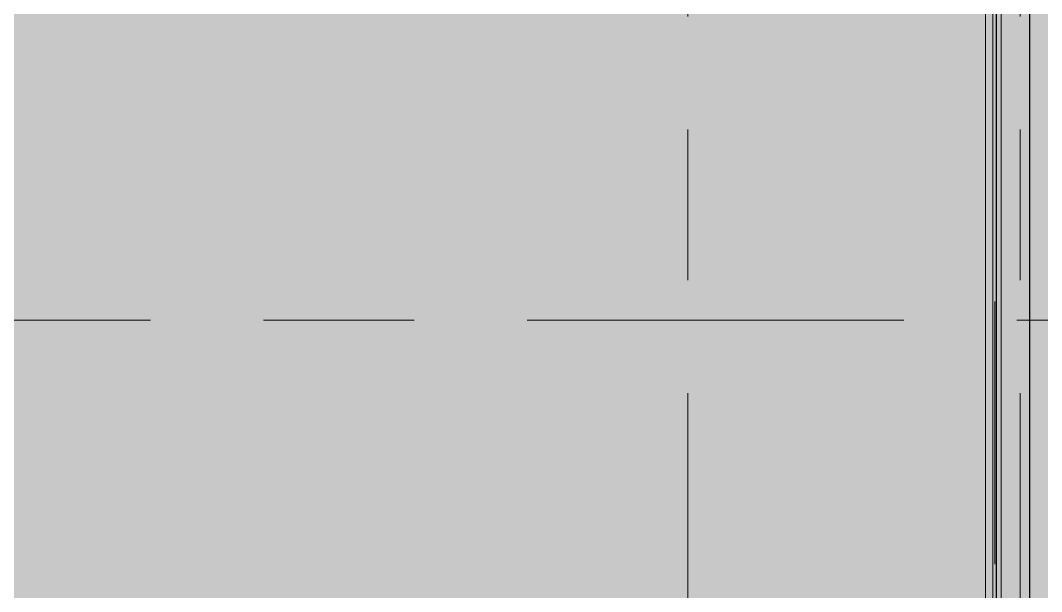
# Model space of a CAD drawing. Header units: millimetres. Extents: x 81671 to 282875, y -8553 to 29000.
# Drawn here: x 102997 to 107301, y 2455 to 4864 of the extents above; entities that cross this region are included whole.
import ezdxf

# ---------------------------------------------------------------- set-up
doc = ezdxf.new("R2010")
doc.units = ezdxf.units.MM
doc.linetypes.add('Осевая', pattern=[3175, 635, -476.25, 1587.5, -476.25])
for name, color, linetype, lineweight in [('A-FLOR-PATT', 7, 'Continuous', 9), ('A-GENM', 7, 'Continuous', 9), ('I-WALL', 7, 'Continuous', 9), ('Оси-2', 7, 'Осевая', 9)]:
    doc.layers.add(name, color=color, linetype=linetype, lineweight=lineweight)
for name, color, linetype, lineweight, true_color in [('A-GENM-3', 5, 'Continuous', 9, 0x0000ff), ('A-WALL-1', 9, 'Continuous', 9, 0x808080), ('A-WALL-FNSH-1', 9, 'Continuous', 9, 0x808080), ('I-WALL-2', 9, 'Continuous', 9, 0x808080)]:
    doc.layers.add(name, color=color, linetype=linetype, lineweight=lineweight, true_color=true_color)

# ---------------------------------------------------------------- blocks, each defined once
blk = doc.blocks.new('Рисунок_горы - Рисунок_горы-31934381-План отделки полов с раскладкой материалов 1 этажа в осях 23_1-33')
at = {"layer": 'A-GENM'}
for p, q in [((107109, 4374.4), (107109, 4384)), ((107109, 4308.3), (107109, 4334.6)), ((107109, 4258.7), (107109, 4082.8)), ((107109, 3402.6), (107109, 3715.1)), ((107109, 3715.1), (107109, 3402.6)), ((107109, 3400.4), (107109, 3402.6)), ((107109, 3402.6), (107109, 3400.4)), ((107109, 3083.5), (107109, 3062)), ((107109, 3062), (107109, 3083.5)), ((107109, 2867.9), (107109, 2510.3))]:
    blk.add_line(p, q, dxfattribs=at)
for points in [[(107109, 4801.5), (107109, 4837.3), (107109, 4769), (107109, 4683.1)], [(107109, 4745.8), (107109, 4834.9), (107109, 4778.8), (107109, 4694)], [(107109, 4662.1), (107109, 4677.7), (107109, 4709.2), (107109, 4745.8)], [(107109, 4610.3), (107109, 4692.4), (107109, 4646), (107109, 4564.5)], [(107109, 4560.8), (107109, 4651.4), (107109, 4604.2), (107109, 4519)], [(107109, 4531.2), (107109, 4546.3), (107109, 4577.2), (107109, 4610.3)], [(107109, 4480.9), (107109, 4572.6), (107109, 4516.7), (107109, 4440.6)], [(107109, 4481.4), (107109, 4495.6), (107109, 4523.9), (107109, 4560.8)], [(107109, 4524), (107109, 4524.4), (107109, 4524.8), (107109, 4525.2)], [(107109, 4407.1), (107109, 4421.2), (107109, 4448.2), (107109, 4480.9)], [(107109, 4423.1), (107109, 4418.5), (107109, 4333), (107109, 4267.6)], [(107109, 4411.7), (107109, 4398.1), (107109, 4349), (107109, 4292)], [(107109, 4388.7), (107109, 4383.5), (107109, 4378.7), (107109, 4374.4)], [(107109, 4317.2), (107109, 4357.9), (107109, 4365.3), (107109, 4387.8)], [(107109, 4352.9), (107109, 4342.3), (107109, 4301.5), (107109, 4243.4)], [(107109, 4330.1), (107109, 4333.9), (107109, 4326.6), (107109, 4344.4)], [(107109, 4284.3), (107109, 4313.8), (107109, 4319.7), (107109, 4338.1)], [(107109, 4330.9), (107109, 4330.7), (107109, 4330.5), (107109, 4330.1)], [(107109, 4284.9), (107109, 4299.2), (107109, 4315.7), (107109, 4330.1)], [(107109, 4206.3), (107109, 4223.5), (107109, 4265.2), (107109, 4317.2)], [(107109, 4185.5), (107109, 4201.4), (107109, 4243.1), (107109, 4284.3)], [(107109, 4185.1), (107109, 4203.6), (107109, 4225.6), (107109, 4254)], [(107109, 4109.1), (107109, 4188.9), (107109, 4152.7), (107109, 4076.1)], [(107109, 4180), (107109, 4180.5), (107109, 4181.1), (107109, 4181.9)], [(107109, 4045.2), (107109, 4057.1), (107109, 4079.3), (107109, 4109.1)], [(107109, 4079.1), (107109, 4063.9), (107109, 4046.4), (107109, 4024.9)], [(107109, 3775), (107109, 3972.8), (107109, 3938.6), (107109, 4024.9)], [(107109, 3797.3), (107109, 3797.5), (107109, 3797.7), (107109, 3797.9)], [(107109, 3774.5), (107109, 3778), (107109, 3781.3), (107109, 3783.9)], [(107109, 3400.4), (107109, 3399.3), (107109, 3107.3), (107109, 3083.5)], [(107109, 3190.2), (107109, 3238.9), (107109, 3287.7), (107109, 3341.9)], [(107109, 2744.1), (107109, 2736.6), (107109, 2730.3), (107109, 2725.9)], [(107109, 2655.3), (107109, 2678.9), (107109, 2704.8), (107109, 2725.9)], [(107109, 2655.3), (107109, 2650.1), (107109, 2645.1), (107109, 2640.3)], [(107109, 2525.4), (107109, 2507.2), (107109, 2429.8), (107109, 2406.1)]]:
    blk.add_open_spline(points, degree=3, dxfattribs=at)
for points, knots in [([(107109, 4694), (107109, 4694), (107109, 4677.5), (107109, 4666.3), (107109, 4659.6)], [0.3333333, 0.3333333, 0.3333333, 0.3333333, 0.3333333, 0.4633667, 0.4633667, 0.4633667, 0.4633667]), ([(107109, 4683.1), (107109, 4683.1), (107109, 4651.7), (107109, 4631.9), (107109, 4621.7)], [0.3333333, 0.3333333, 0.3333333, 0.3333333, 0.3333333, 0.4958723, 0.4958723, 0.4958723, 0.4958723]), ([(107109, 4564.5), (107109, 4564.5), (107109, 4548.6), (107109, 4532), (107109, 4524.9)], [0.25, 0.25, 0.25, 0.25, 0.25, 0.4046033, 0.4046033, 0.4046033, 0.4046033]), ([(107109, 4519), (107109, 4519), (107109, 4500), (107109, 4487.2), (107109, 4479.7)], [0.3333333, 0.3333333, 0.3333333, 0.3333333, 0.3333333, 0.4813033, 0.4813033, 0.4813033, 0.4813033]), ([(107109, 4440.6), (107109, 4440.6), (107109, 4423.4), (107109, 4411.7), (107109, 4404.7)], [0.3333333, 0.3333333, 0.3333333, 0.3333333, 0.3333333, 0.4725469, 0.4725469, 0.4725469, 0.4725469]), ([(107109, 4384), (107109, 4384), (107109, 4409.9), (107109, 4421.5), (107109, 4423.1)], [0.059701493, 0.059701493, 0.059701493, 0.059701493, 0.059701503, 0.063359476, 0.063359476, 0.063359476, 0.063359476]), ([(107109, 4387.8), (107109, 4387.8), (107109, 4400.3), (107109, 4408.2), (107109, 4412.2)], [0.25, 0.25, 0.25, 0.25, 0.25000001, 0.29509072, 0.29509072, 0.29509072, 0.29509072]), ([(107109, 4355.8), (107109, 4355.8), (107109, 4362.9), (107109, 4368.3), (107109, 4374.4)], [0.02985075, 0.02985075, 0.02985075, 0.02985075, 0.02985076, 0.04477612, 0.04477612, 0.04477612, 0.04477612]), ([(107109, 4374.4), (107109, 4374.4), (107109, 4368.3), (107109, 4362.9), (107109, 4355.8)], [0.589928058, 0.589928058, 0.589928058, 0.589928058, 0.589928068, 0.597122302, 0.597122302, 0.597122302, 0.597122302]), ([(107109, 4344.4), (107109, 4344.4), (107109, 4347.6), (107109, 4352.1), (107109, 4355.8)], [0.01492537, 0.01492537, 0.01492537, 0.01492537, 0.01492538, 0.02985075, 0.02985075, 0.02985075, 0.02985075]), ([(107109, 4355.8), (107109, 4355.8), (107109, 4352.1), (107109, 4347.6), (107109, 4344.4)], [0.597122302, 0.597122302, 0.597122302, 0.597122302, 0.597122312, 0.604316547, 0.604316547, 0.604316547, 0.604316547]), ([(107109, 4338.1), (107109, 4338.1), (107109, 4345.5), (107109, 4350.4), (107109, 4353.1)], [0.2, 0.2, 0.2, 0.2, 0.20000001, 0.23225686, 0.23225686, 0.23225686, 0.23225686]), ([(107109, 4344.4), (107109, 4344.4), (107109, 4335.8), (107109, 4333), (107109, 4332.1)], [0.604316547, 0.604316547, 0.604316547, 0.604316547, 0.604316557, 0.607822023, 0.607822023, 0.607822023, 0.607822023]), ([(107109, 4330.1), (107109, 4330.1), (107109, 4309.7), (107109, 4273.5), (107109, 4254)], [0.18181818, 0.18181818, 0.18181818, 0.18181818, 0.18181819, 0.27272727, 0.27272727, 0.27272727, 0.27272727]), ([(107109, 4254), (107109, 4254), (107109, 4273.5), (107109, 4309.7), (107109, 4330.1)], [0.97014925, 0.97014925, 0.97014925, 0.97014925, 0.97014926, 1, 1, 1, 1]), ([(107109, 4330.1), (107109, 4330.1), (107109, 4315.7), (107109, 4299.2), (107109, 4284.9)], [0.611510791, 0.611510791, 0.611510791, 0.611510791, 0.611510801, 0.617072383, 0.617072383, 0.617072383, 0.617072383]), ([(107109, 4267.6), (107109, 4267.6), (107109, 4277.2), (107109, 4300.9), (107109, 4308.3)], [0.07462687, 0.07462687, 0.07462687, 0.07462687, 0.07462688, 0.08955224, 0.08955224, 0.08955224, 0.08955224]), ([(107109, 4308.3), (107109, 4308.3), (107109, 4294.5), (107109, 4267.6), (107109, 4258.7)], [0.08955224, 0.08955224, 0.08955224, 0.08955224, 0.08955225, 0.10447761, 0.10447761, 0.10447761, 0.10447761]), ([(107109, 4292), (107109, 4292), (107109, 4244.2), (107109, 4216.6), (107109, 4204.7)], [0.5, 0.5, 0.5, 0.5, 0.5, 0.6504171, 0.6504171, 0.6504171, 0.6504171]), ([(107109, 4254), (107109, 4254), (107109, 4225.6), (107109, 4203.6), (107109, 4185.1)], [0.27272727, 0.27272727, 0.27272727, 0.27272727, 0.27272728, 0.29544577, 0.29544577, 0.29544577, 0.29544577]), ([(107109, 4243.4), (107109, 4243.4), (107109, 4218.4), (107109, 4188.9), (107109, 4180.5)], [0.4, 0.4, 0.4, 0.4, 0.4, 0.5435633, 0.5435633, 0.5435633, 0.5435633]), ([(107109, 4082.8), (107109, 4082.8), (107109, 3948.7), (107109, 3857), (107109, 3760.3)], [0.11940299, 0.11940299, 0.11940299, 0.11940299, 0.119403, 0.13429591, 0.13429591, 0.13429591, 0.13429591]), ([(107109, 4024.9), (107109, 4024.9), (107109, 4046.4), (107109, 4063.9), (107109, 4079.1)], [0.955223881, 0.955223881, 0.955223881, 0.955223881, 0.955223891, 0.958256249, 0.958256249, 0.958256249, 0.958256249]), ([(107109, 4076.1), (107109, 4076.1), (107109, 4061), (107109, 4050.4), (107109, 4043.8)], [0.3333333, 0.3333333, 0.3333333, 0.3333333, 0.3333333, 0.4773843, 0.4773843, 0.4773843, 0.4773843]), ([(107109, 4024.9), (107109, 4024.9), (107109, 3938.6), (107109, 3972.8), (107109, 3775)], [0.36363636, 0.36363636, 0.36363636, 0.36363636, 0.36363637, 0.45334444, 0.45334444, 0.45334444, 0.45334444]), ([(107109, 3797.9), (107109, 3797.9), (107109, 3826.6), (107109, 3852.7), (107109, 3861.1)], [0.4, 0.4, 0.4, 0.4, 0.4, 0.5270595, 0.5270595, 0.5270595, 0.5270595]), ([(107109, 3341.9), (107109, 3341.9), (107109, 3360.7), (107109, 3384.7), (107109, 3400.4)], [0.875, 0.875, 0.875, 0.875, 0.875, 1, 1, 1, 1]), ([(107109, 3400.4), (107109, 3400.4), (107109, 3384.7), (107109, 3360.7), (107109, 3341.9)], [0.71942446, 0.71942446, 0.71942446, 0.71942446, 0.71942447, 0.726618705, 0.726618705, 0.726618705, 0.726618705]), ([(107109, 3083.5), (107109, 3083.5), (107109, 3107.2), (107109, 3396.6), (107109, 3400.3)], [0.88059701, 0.88059701, 0.88059701, 0.88059701, 0.88059702, 0.89545374, 0.89545374, 0.89545374, 0.89545374]), ([(107109, 3341.9), (107109, 3341.9), (107109, 3287.7), (107109, 3238.9), (107109, 3190.2)], [0.726618705, 0.726618705, 0.726618705, 0.726618705, 0.726618715, 0.730787086, 0.730787086, 0.730787086, 0.730787086]), ([(107109, 2725.9), (107109, 2725.9), (107109, 2730.3), (107109, 2736.6), (107109, 2744.1)], [0.4375, 0.4375, 0.4375, 0.4375, 0.43750001, 0.446836628, 0.446836628, 0.446836628, 0.446836628]), ([(107109, 2725.9), (107109, 2725.9), (107109, 2704.8), (107109, 2678.9), (107109, 2655.3)], [0.776978417, 0.776978417, 0.776978417, 0.776978417, 0.776978427, 0.78288288, 0.78288288, 0.78288288, 0.78288288]), ([(107109, 2640.3), (107109, 2640.3), (107109, 2645.1), (107109, 2650.1), (107109, 2655.3)], [0.375, 0.375, 0.375, 0.375, 0.37500001, 0.38620415, 0.38620415, 0.38620415, 0.38620415]), ([(107109, 2581.4), (107109, 2581.4), (107109, 2621.6), (107109, 2621.3), (107109, 2640.3)], [0.3125, 0.3125, 0.3125, 0.3125, 0.31250001, 0.375, 0.375, 0.375, 0.375]), ([(107109, 2640.3), (107109, 2640.3), (107109, 2621.3), (107109, 2621.6), (107109, 2581.4)], [0.784172662, 0.784172662, 0.784172662, 0.784172662, 0.784172672, 0.791366906, 0.791366906, 0.791366906, 0.791366906]), ([(107109, 2510.3), (107109, 2510.3), (107109, 2529), (107109, 2562.7), (107109, 2581.4)], [0.25, 0.25, 0.25, 0.25, 0.25000001, 0.3125, 0.3125, 0.3125, 0.3125]), ([(107109, 2581.4), (107109, 2581.4), (107109, 2562.7), (107109, 2529), (107109, 2510.3)], [0.791366906, 0.791366906, 0.791366906, 0.791366906, 0.791366916, 0.798561151, 0.798561151, 0.798561151, 0.798561151]), ([(107109, 2444.2), (107109, 2444.2), (107109, 2463.7), (107109, 2510.3), (107109, 2522.5)], [0.7142857, 0.7142857, 0.7142857, 0.7142857, 0.7142857, 0.9587899, 0.9587899, 0.9587899, 0.9587899]), ([(107109, 2510.3), (107109, 2510.3), (107109, 2483), (107109, 2428.7), (107109, 2405.3)], [0.798561151, 0.798561151, 0.798561151, 0.798561151, 0.798561161, 0.805755396, 0.805755396, 0.805755396, 0.805755396])]:
    blk.add_open_spline(points, degree=3, knots=knots, dxfattribs=at)
blk = doc.blocks.new('Плинтус - Плинтус светлый _сад_-32860329-План отделки полов с раскладкой материалов 1 этажа в осях 23_1-33')
at = {"layer": 'A-GENM-3'}
blk.add_hatch(color=256, dxfattribs=at).paths.add_polyline_path([(9853.2, 0), (0, 0), (15, -15), (9841.7, -15), (9841.7, -0.5), (9853.2, -0.5)])
for p, q in [((0, 0), (9853.2, 0)), ((15, -15), (9841.7, -15)), ((45, -45), (9841.7, -45))]:
    blk.add_line(p, q, dxfattribs=at)

msp = doc.modelspace()

# ---------------------------------------------------------------- hatches: boundary and pattern name
at = {"layer": 'A-FLOR-PATT'}
h = msp.add_hatch(color=256, dxfattribs=at)
h.paths.add_polyline_path([(106030, 170), (106249, 170), (106248.8, 177.4), (106030, 177.4)])
h.paths.add_polyline_path([(101870, 170), (102898.3, 170), (102898.3, 177.4), (101870, 177.4), (101870, 171)])
h.paths.add_polyline_path([(105180, 170), (105510, 170), (105509, 177.4), (105158.3, 177.4), (105158.8, 170), (105160, 170)])
h.paths.add_polyline_path([(106781.7, 267), (106786.7, 268.3), (106790.7, 272.7), (106791.7, 277), (106790.4, 282), (106786.7, 285.7), (106776.7, 285.7), (106773.1, 282), (106771.7, 277), (106773.1, 272), (106776.7, 268.3), (106779.2, 267.3)])
h.paths.add_polyline_path([(106470.5, 267), (106475.8, 268.6), (106479.2, 272), (106480.5, 277), (106479.2, 282), (106475.4, 285.7), (106465.5, 285.7), (106461.8, 282), (106460.5, 277), (106461.8, 272), (106465.5, 268.3), (106467.9, 267.3)])
h.paths.add_polyline_path([(106989.2, 267), (106994.2, 268.3), (106997.9, 272), (106999.2, 277), (106997.6, 282.4), (106993.8, 285.8), (106989.2, 287), (106984.2, 285.7), (106980.6, 282), (106979.2, 277), (106980.6, 272), (106984.2, 268.3), (106986.7, 267.3)])
h.paths.add_polyline_path([(106885.5, 267), (106890.5, 268.3), (106894.2, 272), (106895.5, 277), (106894.2, 282), (106890.4, 285.7), (106880.5, 285.7), (106876.8, 282), (106875.5, 277), (106876.8, 272), (106880.5, 268.3), (106882.9, 267.3)])
h.paths.add_polyline_path([(106366.7, 267), (106372.1, 268.6), (106375.4, 272), (106376.7, 277), (106375.4, 282), (106371.7, 285.7), (106361.7, 285.7), (106358.1, 282), (106356.7, 277), (106358.1, 272), (106361.7, 268.3), (106364.2, 267.3)])
h.paths.add_polyline_path([(106574.2, 267), (106579.6, 268.6), (106582.9, 272), (106584.2, 277), (106582.9, 282), (106579.2, 285.7), (106569.2, 285.7), (106565.6, 282), (106564.2, 277), (106565.6, 272), (106569.2, 268.3), (106571.7, 267.3)])
h.paths.add_polyline_path([(106678, 267), (106683, 268.3), (106686.7, 272), (106688, 277), (106686.7, 282), (106682.9, 285.7), (106673, 285.7), (106669.3, 282), (106668, 277), (106669.3, 272), (106673, 268.3), (106675.4, 267.3)])
h.paths.add_polyline_path([(103094.6, 267.1), (103099.9, 268.6), (103103.2, 272.1), (103104.6, 277.1), (103103.2, 282.1), (103098.9, 286), (103089.6, 285.7), (103085.9, 282.1), (103084.6, 277.1), (103085.9, 272.1), (103089.6, 268.4), (103092, 267.4)])
h.paths.add_polyline_path([(103198.3, 267.1), (103203.6, 268.7), (103207, 272.1), (103208.3, 277.1), (103207, 282.1), (103202.6, 286), (103193.3, 285.7), (103189.6, 282.1), (103188.3, 277.1), (103189.6, 272.1), (103193.3, 268.4), (103195.7, 267.4)])
h.paths.add_polyline_path([(102990.8, 267.1), (102996.1, 268.6), (102999.5, 272.1), (103000.7, 277.9), (102999.5, 282.1), (102995.8, 285.7), (102990.8, 287.1), (102985.8, 285.7), (102982.1, 282.1), (102980.8, 277.1), (102982.1, 272.1), (102985.8, 268.4), (102988.2, 267.4)])
h.paths.add_polyline_path([(103924.6, 267.1), (103929.9, 268.6), (103933.2, 272.1), (103934.6, 277.1), (103933.2, 282.1), (103928.9, 286), (103919.6, 285.7), (103915.9, 282.1), (103914.6, 277.1), (103915.9, 272.1), (103919.6, 268.4), (103922, 267.4)])
h.paths.add_polyline_path([(103820.8, 267.1), (103826.1, 268.6), (103829.5, 272.1), (103830.8, 277.1), (103829.5, 282.1), (103825.1, 286), (103815.8, 285.7), (103812.1, 282.1), (103810.8, 277.1), (103812.1, 272.1), (103815.8, 268.4), (103818.2, 267.4)])
h.paths.add_polyline_path([(104132.1, 267.1), (104137.1, 268.4), (104140.7, 272.1), (104142.1, 277.1), (104140.7, 282.1), (104136.4, 286), (104127.1, 285.7), (104123.4, 282.1), (104122.1, 277.1), (104123.4, 272.1), (104127.1, 268.4), (104129.5, 267.4)])
h.paths.add_polyline_path([(103613.3, 267.1), (103618.3, 268.4), (103622, 272.1), (103623.3, 277.1), (103622, 282.1), (103617.6, 286), (103608.3, 285.7), (103604.6, 282.1), (103603.3, 277.1), (103604.6, 272.1), (103608.3, 268.4), (103610.7, 267.4)])
h.paths.add_polyline_path([(103302.1, 267.1), (103307.4, 268.6), (103310.7, 272.1), (103312.1, 277.1), (103310.7, 282.1), (103306.4, 286), (103297.1, 285.7), (103293.4, 282.1), (103292.1, 277.1), (103293.4, 272.1), (103297.1, 268.4), (103300.6, 267.2)])
h.paths.add_polyline_path([(103405.8, 267.1), (103411.1, 268.6), (103414.5, 272.1), (103415.8, 277.1), (103414.5, 282.1), (103410.1, 286), (103400.8, 285.7), (103397.1, 282.1), (103395.8, 277.1), (103397.1, 272.1), (103400.8, 268.4), (103403.2, 267.4)])
h.paths.add_polyline_path([(104754.6, 267.1), (104759.6, 268.4), (104763.2, 272.1), (104764.6, 277.1), (104763.2, 282.1), (104759.6, 285.7), (104754.6, 287.1), (104749.6, 285.7), (104745.9, 282.1), (104744.6, 277.1), (104745.9, 272.1), (104749.6, 268.4), (104752, 267.4)])
h.paths.add_polyline_path([(104028.3, 267.1), (104033.6, 268.6), (104037, 272.1), (104038.3, 277.1), (104037, 282.1), (104032.6, 286), (104023.3, 285.7), (104019.6, 282.1), (104018.3, 277.1), (104019.6, 272.1), (104023.3, 268.4), (104025.7, 267.4)])
h.paths.add_polyline_path([(104235.8, 267.1), (104240.8, 268.4), (104244.5, 272.1), (104245.8, 277.1), (104244.5, 282.1), (104240.1, 286), (104230.8, 285.7), (104227.1, 282.1), (104225.8, 277.1), (104227.1, 272.1), (104230.8, 268.4), (104233.2, 267.4)])
h.paths.add_polyline_path([(103509.6, 267.1), (103514.9, 268.6), (103518.2, 272.1), (103519.6, 277.1), (103518.2, 282.1), (103513.9, 286), (103504.6, 285.7), (103500.9, 282.1), (103499.6, 277.1), (103500.9, 272.1), (103504.6, 268.4), (103507, 267.4)])
h.paths.add_polyline_path([(103717.1, 267.1), (103722.4, 268.6), (103725.7, 272.1), (103727.1, 277.1), (103725.7, 282.1), (103721.4, 286), (103712.1, 285.7), (103708.4, 282.1), (103707.1, 277.1), (103708.4, 272.1), (103712.1, 268.4), (103714.5, 267.4)])
h.paths.add_polyline_path([(104443.3, 267.1), (104448.3, 268.4), (104452, 272.1), (104453.3, 277.1), (104452, 282.1), (104447.6, 286), (104438.3, 285.7), (104434.6, 282.1), (104433.3, 277.1), (104434.6, 272.1), (104438.3, 268.4), (104440.7, 267.4)])
h.paths.add_polyline_path([(105065.8, 267.1), (105070.8, 268.4), (105074.5, 272.1), (105075.8, 277.1), (105074.5, 282.1), (105070.4, 285.9), (105065.8, 287.1), (105060.8, 285.7), (105057.1, 282.1), (105055.8, 277.1), (105057.1, 272.1), (105060.8, 268.4), (105063.2, 267.4)])
h.paths.add_polyline_path([(104339.6, 267.1), (104344.6, 268.4), (104348.2, 272.1), (104349.6, 277.1), (104348.2, 282.1), (104343.9, 286), (104334.6, 285.7), (104330.9, 282.1), (104329.6, 277.1), (104330.9, 272.1), (104334.6, 268.4), (104337, 267.4)])
h.paths.add_polyline_path([(104962.1, 267.1), (104967.1, 268.4), (104970.7, 272.1), (104972.1, 277.1), (104970.7, 282.1), (104967.1, 285.7), (104962.1, 287.1), (104957.1, 285.7), (104953.4, 282.1), (104952.1, 277.1), (104953.4, 272.1), (104957.1, 268.4), (104959.5, 267.4)])
h.paths.add_polyline_path([(104858.3, 267.1), (104863.3, 268.4), (104867, 272.1), (104868.3, 277.1), (104867, 282.1), (104863.3, 285.7), (104858.3, 287.1), (104853.3, 285.7), (104849.6, 282.1), (104848.3, 277.1), (104849.6, 272.1), (104853.3, 268.4), (104855.7, 267.4)])
h.paths.add_polyline_path([(104547.1, 267.1), (104552.1, 268.4), (104555.7, 272.1), (104557.1, 277.1), (104555.7, 282.1), (104551.4, 286), (104542.1, 285.7), (104538.4, 282.1), (104537.1, 277.1), (104538.4, 272.1), (104542.1, 268.4), (104544.5, 267.4)])
h.paths.add_polyline_path([(104650.8, 267.1), (104655.8, 268.4), (104659.5, 272.1), (104660.8, 277.1), (104659.5, 282.1), (104655.1, 286), (104645.8, 285.7), (104642.1, 282.1), (104640.8, 277.1), (104642.1, 272.1), (104645.8, 268.4), (104648.2, 267.4)])
h.paths.add_polyline_path([(106989.2, 417), (106994.2, 418.3), (106997.9, 422), (106999.2, 427), (106997.9, 432), (106994.2, 435.7), (106989.2, 437), (106984.2, 435.7), (106980.6, 432), (106979.2, 427), (106980.6, 422), (106984.2, 418.3), (106986.7, 417.3)])
h.paths.add_polyline_path([(102990.8, 417.1), (102995.8, 418.4), (102999.5, 422.1), (103000.8, 427.1), (102999.5, 432.1), (102995.8, 435.7), (102990.8, 437.1), (102985.8, 435.7), (102982.1, 432.1), (102980.8, 427.1), (102982.1, 422.1), (102985.8, 418.4), (102988.2, 417.4)])
h.paths.add_polyline_path([(104858.3, 417.1), (104863.3, 418.4), (104867, 422.1), (104868.3, 427.1), (104867, 432.1), (104863.3, 435.7), (104858.3, 437.1), (104853.3, 435.7), (104849.6, 432.1), (104848.3, 427.1), (104849.6, 422.1), (104853.3, 418.4), (104855.7, 417.4)])
h.paths.add_polyline_path([(104962.1, 417.1), (104967.1, 418.4), (104970.7, 422.1), (104972.1, 427.1), (104970.7, 432.1), (104967.1, 435.7), (104962.1, 437.1), (104957.1, 435.7), (104953.4, 432.1), (104952.1, 427.1), (104953.4, 422.1), (104957.1, 418.4), (104959.5, 417.4)])
h.paths.add_polyline_path([(104754.6, 417.1), (104759.6, 418.4), (104763.2, 422.1), (104764.6, 427.1), (104763.2, 432.1), (104759.6, 435.7), (104754.6, 437.1), (104749.6, 435.7), (104745.9, 432.1), (104744.6, 427.1), (104745.9, 422.1), (104749.6, 418.4), (104752, 417.4)])
h.paths.add_polyline_path([(105065.8, 417.1), (105070.8, 418.4), (105074.5, 422.1), (105075.8, 427.1), (105074.5, 432.1), (105070.8, 435.7), (105065.8, 437.1), (105060.8, 435.7), (105057.1, 432.1), (105055.8, 427.1), (105057.1, 422.1), (105060.8, 418.4), (105063.2, 417.4)])
h.paths.add_polyline_path([(105510, 517.4), (105510, 520), (106028.8, 520), (106028.8, 521.2), (105509, 521.2), (105509, 517.4)])
h.paths.add_polyline_path([(107110, 517.4), (107109.5, 10380), (105094, 10380), (105094, 10392), (105055, 10392), (105055, 10520), (105010, 10520), (105010, 10550), (105020, 10550), (105020, 10600), (104970, 10600), (104970, 10620), (103770, 10620), (103770, 10600), (103720, 10599.5), (103720, 10550), (103730, 10550), (103730, 10520), (103685, 10520), (103685, 10392), (103645, 10392), (103645, 10380), (101630, 10379), (101630, 2925), (101690, 2925), (101690, 2865), (101660, 2865), (101660, 2875), (101630, 2875), (101630, 1575), (101660, 1575), (101660, 1585), (101690, 1585), (101690, 1525), (101630, 1525), (101630, 536.2), (101856, 536.2), (101868.1, 524.2), (101868.3, 537.3), (102898.3, 537.3), (102898.3, 537.4), (105158.3, 537.4), (105159, 537.3), (106016.1, 536.2), (106028.8, 523.5), (106029, 537.3), (107094.5, 537.3), (107094, 10364), (105109, 10364), (105095, 10379), (107109.5, 10379), (107109, 517.4)])
h.paths.add_polyline_path([(102898.3, 537.4), (102898.3, 537.4), (102801.2, 546.8)])
h.paths.add_polyline_path([(101631.1, 5178.7), (101631.1, 10379), (103645, 10379), (103645, 10364), (101646.1, 10364), (101646.1, 5193.7), (101632.4, 5180)])
h.paths.add_polyline_path([(103685, 10600), (103720, 10600), (103720, 10603), (103685, 10603)])
h.paths.add_polyline_path([(105078, 10608), (105094, 10608), (105094, 10620), (105065.9, 10620), (105065.9, 10608), (105070, 10608)])
h.paths.add_polyline_path([(103645, 10608), (103678.3, 10608), (103678.3, 10620), (103645, 10620)])
at = {"layer": 'I-WALL'}
h = msp.add_hatch(dxfattribs=at)
h.set_pattern_fill('FP_2', color=256, style=0, pattern_type=2)
h.set_pattern_definition([(45, (0, 0), (-57.024626, 57.024626), []), (45, (57.025, 0), (-57.024626, 57.024626), [100.806, -20.161, 3.353, -16.808])])
h.paths.add_polyline_path([(107130, 2400), (107350, 2400), (107350, 10600), (107130, 10600), (107130, 2655.3)])
at = {"layer": 'I-WALL-2'}
h = msp.add_hatch(dxfattribs=at)
h.set_pattern_fill('FP_64', color=256, style=0, pattern_type=2)
h.set_pattern_definition([(0, (0, 0), (121.92, 30.48), [10.058, -81.382, 10.058, -81.382, -487.68]), (0, (0, 0), (121.92, 30.48), [-182.88, 10.058, -172.822, 10.058, -81.382, -213.36]), (0, (0, 0), (121.92, 30.48), [-457.2, 10.058, -50.902, 10.058, -142.342]), (120, (45.72, 15.24), (-87.356454, 90.345817), [10.058, -81.382, 10.058, -81.382, -487.68]), (120, (45.72, 15.24), (-87.356454, 90.345817), [-182.88, 10.058, -172.822, 10.058, -81.382, -213.36]), (120, (45.72, 15.24), (-87.356454, 90.345817), [-457.2, 10.058, -50.902, 10.058, -142.342]), (240, (60.96, 76.2), (-34.563546, -120.825817), [10.058, -81.382, 10.058, -81.382, -487.68]), (240, (60.96, 76.2), (-34.563546, -120.825817), [-182.88, 10.058, -172.822, 10.058, -81.382, -213.36]), (240, (60.96, 76.2), (-34.563546, -120.825817), [-457.2, 10.058, -50.902, 10.058, -142.342])])
h.paths.add_polyline_path([(107110, 150), (107130, 150), (107129.8, 10380), (107110, 10380), (107110, 170)])

# ---------------------------------------------------------------- linework, layer by layer
at = {"layer": 'A-WALL-1'}
for p, q in [((107130, 150), (107130, 10600)), ((107110, 10380), (107110, 170))]:
    msp.add_line(p, q, dxfattribs=at)
at = {"layer": 'A-WALL-FNSH-1'}
for p, q in [((107250, 10390), (107250, 160.5)), ((107251, 160.5), (107251, 10390)), ((107109, 5266.9), (107109, 4728.6)), ((107110, 4837.3), (107109, 4837.3)), ((107109, 4723.1), (107110, 4723.1)), ((107110, 4642.6), (107109, 4642.6)), ((107109, 4588.6), (107109, 3919.8)), ((107109, 4416.3), (107110, 4416.3)), ((107110, 4240.4), (107109, 4240.4)), ((107109, 3919.8), (107110, 3919.8)), ((107110, 3919.7), (107109, 3919.7)), ((107109, 3919.7), (107109, 3328.8)), ((107104, 3468.6), (107103, 3468.6)), ((107103, 3468.6), (107103, 2571.1)), ((107104, 2571.1), (107104, 3468.6)), ((107109, 3328.8), (107110, 3328.8)), ((107103, 2571.1), (107104, 2571.1)), ((107110, 2568.2), (107109, 2568.2)), ((107109, 2568.2), (107109, 2312.8))]:
    msp.add_line(p, q, dxfattribs=at)
at = {"layer": 'I-WALL'}
for p, q in [((107109, 4825.3), (107110, 4825.3)), ((107109, 4588.6), (107109, 4728.6)), ((107110, 4728.6), (107109, 4728.6)), ((107110, 4723.7), (107109, 4723.7)), ((107109, 4613.7), (107110, 4613.7)), ((107109, 4588.6), (107110, 4588.6)), ((107110, 4501.2), (107109, 4501.2)), ((107110, 4418.4), (107109, 4418.4)), ((107109, 4391.2), (107110, 4391.2)), ((107110, 4380.5), (107109, 4380.5)), ((107110, 4335.3), (107109, 4335.3)), ((107109, 4270.5), (107110, 4270.5)), ((107109, 4238.4), (107110, 4238.4)), ((107109, 4225.3), (107110, 4225.3)), ((107110, 4142.2), (107109, 4142.2)), ((107109, 4062.2), (107110, 4062.2)), ((107109, 3849.3), (107110, 3849.3)), ((107110, 3713.1), (107109, 3713.1)), ((107104, 3678.6), (107103, 3678.6)), ((107110, 3679.2), (107109, 3679.2)), ((107109, 3673.1), (107110, 3673.1)), ((107109, 3639.2), (107110, 3639.2)), ((107110, 3610), (107109, 3610)), ((107109, 3570), (107110, 3570)), ((107109, 3295.8), (107110, 3295.8)), ((107109, 3024.6), (107110, 3024.6)), ((107109, 2622.2), (107110, 2622.2)), ((107110, 2602.2), (107109, 2602.2)), ((107109, 2483.9), (107110, 2483.9)), ((107109, 2479.9), (107110, 2479.9)), ((107109, 2470.6), (107110, 2470.6))]:
    msp.add_line(p, q, dxfattribs=at)
for points in [[(107109, 3849.3), (107109, 3869.5), (107109, 3893), (107109, 3919.8)], [(107109, 3919.7), (107109, 3891.3), (107109, 3867.8), (107109, 3849.3)], [(107109, 3315.3), (107109, 3453.2), (107109, 3631.2), (107109, 3849.3)], [(107109, 3849.3), (107109, 3631.2), (107109, 3453.2), (107109, 3315.3)], [(107103, 3468.6), (107103, 3538.9), (107103, 3608.9), (107103, 3678.6)], [(107103, 3678.6), (107103, 3528.5), (107103, 3406.6), (107103, 3313.2)], [(107104, 3313.2), (107104, 3406.6), (107104, 3528.5), (107104, 3678.6)], [(107104, 3678.6), (107104, 3608.9), (107104, 3538.9), (107104, 3468.6)], [(107109, 2652.5), (107109, 2877.8), (107109, 3103.2), (107109, 3328.8)], [(107109, 2568.2), (107109, 2785.4), (107109, 2934.4), (107109, 3015.2)], [(107103, 3012.4), (107103, 2890.9), (107103, 2695.7), (107103, 2571.1)], [(107104, 2571.1), (107104, 2695.7), (107104, 2890.9), (107104, 3012.4)]]:
    msp.add_open_spline(points, degree=3, dxfattribs=at)
for points, knots in [([(107109, 2479.9), (107109, 2485.9), (107109, 2490.9), (107109, 2498.3), (107109, 2511.5), (107109, 2524.1), (107109, 2537.4), (107109, 2550.1), (107109, 2561.8), (107109, 2574.4), (107109, 2587.6), (107109, 2595.9), (107109, 2603.9), (107109, 2599.8), (107109, 2580), (107109, 2540), (107109, 2512.6), (107109, 2489.6), (107109, 2487.5), (107109, 2478.9), (107109, 2473.4), (107109, 2469.9), (107109, 2470.8), (107109, 2479.3)], [-1.570099, -1.570099, -1.570099, -1.570099, -1.541159, -1.501754, -1.446541, -1.382724, -1.319119, -1.257396, -1.183774, -1.104802, -1.027747, -0.955254, -0.896935, -0.833013, -0.751105, -0.652602, -0.534539, -0.451116, -0.365944, -0.289006, -0.185438, -0.086085, 0, 0, 0, 0]), ([(107109, 2472.4), (107109, 2472.4), (107109, 2473.6), (107109, 2477.2), (107109, 2484.3), (107109, 2486), (107109, 2507.2), (107109, 2534.3), (107109, 2574.8), (107109, 2594.9), (107109, 2599.7), (107109, 2592.9), (107109, 2585.3), (107109, 2573.3), (107109, 2562.1), (107109, 2551.1), (107109, 2539.2), (107109, 2526.6), (107109, 2514.8), (107109, 2502.5), (107109, 2495.4), (107109, 2490.4), (107109, 2483.9)], [-1.463651, -1.463651, -1.463651, -1.463651, -1.384661, -1.281093, -1.204155, -1.118982, -1.03556, -0.917496, -0.818994, -0.737085, -0.673164, -0.614845, -0.542352, -0.465296, -0.386325, -0.312703, -0.250979, -0.187375, -0.123558, -0.068344, -0.028939, 0, 0, 0, 0]), ([(107109, 2483.2), (107109, 2473.8), (107109, 2472.6), (107109, 2472.4), (107109, 2472.4)], [-1.5700987, -1.5700987, -1.5700987, -1.5700987, -1.4840141, -1.4643872, -1.4643872, -1.4643872, -1.4643872])]:
    msp.add_open_spline(points, degree=3, knots=knots, dxfattribs=at)
at = {"layer": 'Оси-2'}
for p, q in [((105810, 593.7), (105810, 19528.3)), ((107210, 593.7), (107210, 19528.3)), ((84970.8, 3600), (122760, 3600))]:
    msp.add_line(p, q, dxfattribs=at)

# ---------------------------------------------------------------- block references
at = {"layer": 'A-GENM'}
msp.add_blockref('Рисунок_горы - Рисунок_горы-31934381-План отделки полов с раскладкой материалов 1 этажа в осях 23_1-33', (0, 0), dxfattribs=at)
at = {"layer": 'A-GENM-3', "rotation": 269.9999999999999}
msp.add_blockref('Плинтус - Плинтус светлый _сад_-32860329-План отделки полов с раскладкой материалов 1 этажа в осях 23_1-33', (107109.5, 10379), dxfattribs=at)

doc.saveas('drawing.dxf')
